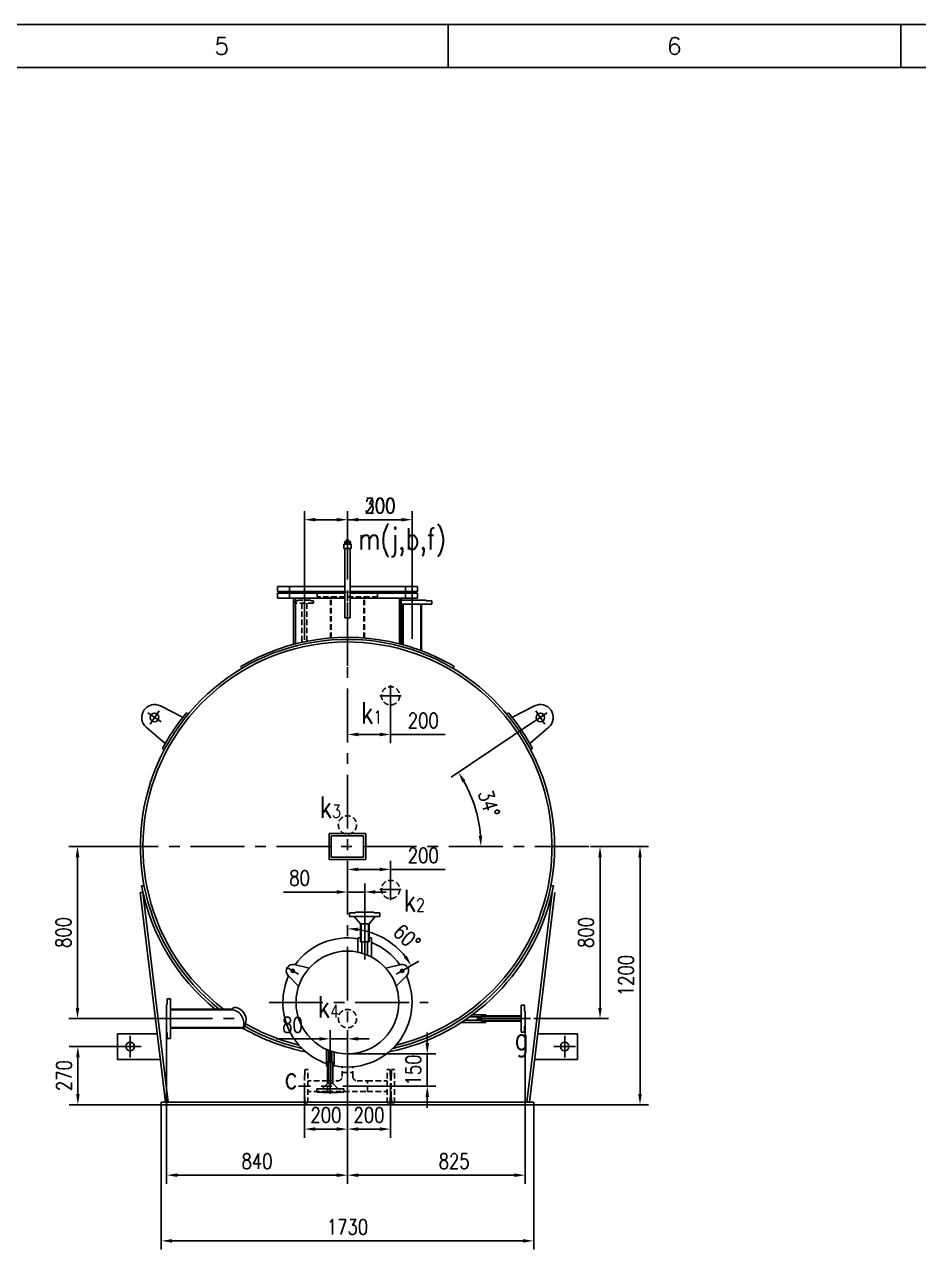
# Model space of a CAD drawing. Header units: millimetres. Extents: x -500 to 16320, y -200 to 11680.
# Drawn here: x 8045 to 12198, y 5988 to 11680 of the extents above; entities that cross this region are included whole.
import ezdxf
from ezdxf.enums import TextEntityAlignment as Align

# ---------------------------------------------------------------- set-up
doc = ezdxf.new("R2010")
doc.units = ezdxf.units.MM
doc.header["$LTSCALE"] = 200
doc.linetypes.add('CENTER', pattern=[2, 1.25, -0.25, 0.25, -0.25])
doc.linetypes.add('DASHED', pattern=[0.75, 0.5, -0.25])
for name, color, linetype in [('1轮廓实线层', 7, 'Continuous'), ('2细线层', 4, 'Continuous'), ('3中心线层', 1, 'CENTER'), ('6文字层', 3, 'Continuous'), ('图框层', 7, 'Continuous'), ('轮廓虚线层', 7, 'DASHED')]:
    doc.layers.add(name, color=color, linetype=linetype)
doc.styles.add('TH_GBDIM', font='romans.shx', dxfattribs={"width": 0.8, "bigfont": 'gbcbig.shx'})
doc.dimstyles.new('TH_GBDIM', dxfattribs={"dimscale": 20, "dimtxt": 3.5, "dimasz": 2.5, "dimexe": 2, "dimexo": 0, "dimgap": 1.5, "dimtad": 1, "dimdec": 1, "dimdsep": 46, "dimtxsty": 'TH_GBDIM', "dimcen": 2.5, "dimclrd": 130, "dimclre": 130, "dimclrt": 3, "dimadec": 0, "dimazin": 2, "dimtfac": 0.714286, "dimtdec": 1, "dimtmove": 0, "dimatfit": 3, "dimfxl": 0, "dimtzin": 0, "dimlwd": -1, "dimlwe": -1, "dimarcsym": 0})

# ---------------------------------------------------------------- blocks, each defined once
blk = doc.blocks.new('*D43')
at = {"color": 130}
for p, q in [((9345.4, 9007.8), (9345.4, 9419)), ((9545.4, 9178.4), (9545.4, 9419)), ((9395.4, 9379), (9495.4, 9379)), ((9545.4, 9379), (9799.4, 9379))]:
    blk.add_line(p, q, dxfattribs=at)
for points in [[(9395.4, 9387.3), (9395.4, 9370.7), (9345.4, 9379)], [(9495.4, 9387.3), (9495.4, 9370.7), (9545.4, 9379)]]:
    blk.add_solid(points, dxfattribs=at)
at = {"layer": 'Defpoints', "color": 0}
for p in [(9545.4, 9379), (9545.4, 9178.4), (9345.4, 9007.8)]:
    blk.add_point(p, dxfattribs=at)
at = {"color": 3, "insert": (9697.4, 9444), "char_height": 70, "attachment_point": 5, "style": 'TH_GBDIM'}
blk.add_mtext('200', dxfattribs=at)
blk = doc.blocks.new('*D44')
at = {"color": 130}
for p, q in [((9545.4, 9379), (9545.4, 9419)), ((9845.4, 9004.8), (9845.4, 9419)), ((9595.4, 9379), (9795.4, 9379))]:
    blk.add_line(p, q, dxfattribs=at)
for points in [[(9595.4, 9387.3), (9595.4, 9370.7), (9545.4, 9379)], [(9795.4, 9387.3), (9795.4, 9370.7), (9845.4, 9379)]]:
    blk.add_solid(points, dxfattribs=at)
at = {"layer": 'Defpoints', "color": 0}
for p in [(9545.4, 9379), (9845.4, 9379), (9845.4, 9004.8)]:
    blk.add_point(p, dxfattribs=at)
at = {"color": 3, "insert": (9695.4, 9444), "char_height": 70, "attachment_point": 5, "style": 'TH_GBDIM'}
blk.add_mtext('300', dxfattribs=at)
blk = doc.blocks.new('*D45')
at = {"color": 130}
for p, q in [((8416.4, 7860.8), (8251.4, 7860.8)), ((8291.4, 7810.8), (8291.4, 7110.8)), ((8668.8, 7060.8), (8251.4, 7060.8))]:
    blk.add_line(p, q, dxfattribs=at)
for points in [[(8283.1, 7810.8), (8299.7, 7810.8), (8291.4, 7860.8)], [(8283.1, 7110.8), (8299.7, 7110.8), (8291.4, 7060.8)]]:
    blk.add_solid(points, dxfattribs=at)
at = {"layer": 'Defpoints', "color": 0}
for p in [(8416.4, 7860.8), (8291.4, 7060.8), (8668.8, 7060.8)]:
    blk.add_point(p, dxfattribs=at)
at = {"color": 3, "insert": (8226.4, 7460.8), "char_height": 70, "attachment_point": 5, "rotation": 90, "style": 'TH_GBDIM'}
blk.add_mtext('800', dxfattribs=at)
blk = doc.blocks.new('*D46')
at = {"color": 130}
for p, q in [((9745.4, 8510.8), (9745.4, 8341)), ((9545.4, 8381), (9545.4, 8421)), ((9595.4, 8381), (9695.4, 8381)), ((9745.4, 8381), (9999.4, 8381))]:
    blk.add_line(p, q, dxfattribs=at)
for points in [[(9595.4, 8389.4), (9595.4, 8372.7), (9545.4, 8381)], [(9695.4, 8389.4), (9695.4, 8372.7), (9745.4, 8381)]]:
    blk.add_solid(points, dxfattribs=at)
at = {"layer": 'Defpoints', "color": 0}
for p in [(9745.4, 8510.8), (9545.4, 8381), (9745.4, 8381)]:
    blk.add_point(p, dxfattribs=at)
at = {"color": 3, "insert": (9897.4, 8446), "char_height": 70, "attachment_point": 5, "style": 'TH_GBDIM'}
blk.add_mtext('200', dxfattribs=at)
blk = doc.blocks.new('*D47')
at = {"color": 130}
for p, q in [((9545.4, 7649), (9545.4, 7689)), ((9625.4, 7560.2), (9625.4, 7689)), ((9495.4, 7649), (9247.7, 7649)), ((9625.4, 7649), (9545.4, 7649)), ((9675.4, 7649), (9725.4, 7649))]:
    blk.add_line(p, q, dxfattribs=at)
for points in [[(9495.4, 7657.3), (9495.4, 7640.7), (9545.4, 7649)], [(9675.4, 7657.3), (9675.4, 7640.7), (9625.4, 7649)]]:
    blk.add_solid(points, dxfattribs=at)
at = {"layer": 'Defpoints', "color": 0}
for p in [(9545.4, 7649), (9625.4, 7649), (9625.4, 7560.2)]:
    blk.add_point(p, dxfattribs=at)
at = {"color": 3, "insert": (9323, 7714), "char_height": 70, "attachment_point": 5, "style": 'TH_GBDIM'}
blk.add_mtext('80', dxfattribs=at)
blk = doc.blocks.new('*D48')
at = {"color": 130}
for p, q in [((9465.4, 6931.5), (9465.4, 7006.7)), ((9545.4, 6942.2), (9545.4, 7006.7)), ((9415.4, 6966.7), (9214.7, 6966.7)), ((9545.4, 6966.7), (9465.4, 6966.7)), ((9595.4, 6966.7), (9645.4, 6966.7))]:
    blk.add_line(p, q, dxfattribs=at)
for points in [[(9415.4, 6975), (9415.4, 6958.3), (9465.4, 6966.7)], [(9595.4, 6975), (9595.4, 6958.3), (9545.4, 6966.7)]]:
    blk.add_solid(points, dxfattribs=at)
at = {"layer": 'Defpoints', "color": 0}
for p in [(9465.4, 6966.7), (9465.4, 6931.5), (9545.4, 6942.2)]:
    blk.add_point(p, dxfattribs=at)
at = {"color": 3, "insert": (9290, 7031.7), "char_height": 70, "attachment_point": 5, "style": 'TH_GBDIM'}
blk.add_mtext('80', dxfattribs=at)
blk = doc.blocks.new('*D49')
at = {"color": 130}
for p, q in [((9916.1, 6946.8), (9916.1, 6996.8)), ((9545.4, 6896.8), (9956.1, 6896.8)), ((9916.1, 6896.8), (9916.1, 6746.8)), ((9773.3, 6746.8), (9956.1, 6746.8)), ((9916.1, 6696.8), (9916.1, 6646.8))]:
    blk.add_line(p, q, dxfattribs=at)
for points in [[(9907.7, 6946.8), (9924.4, 6946.8), (9916.1, 6896.8)], [(9907.7, 6696.8), (9924.4, 6696.8), (9916.1, 6746.8)]]:
    blk.add_solid(points, dxfattribs=at)
at = {"layer": 'Defpoints', "color": 0}
for p in [(9545.4, 6896.8), (9773.3, 6746.8), (9916.1, 6746.8)]:
    blk.add_point(p, dxfattribs=at)
at = {"color": 3, "insert": (9851.1, 6821.8), "char_height": 70, "attachment_point": 5, "rotation": 90, "style": 'TH_GBDIM'}
blk.add_mtext('150', dxfattribs=at)
blk = doc.blocks.new('*D50')
at = {"color": 130}
for p, q in [((8680.4, 6660.8), (8680.4, 5987.9)), ((10410.4, 6660.8), (10410.4, 5987.9)), ((8730.4, 6027.9), (10360.4, 6027.9))]:
    blk.add_line(p, q, dxfattribs=at)
for points in [[(8730.4, 6036.2), (8730.4, 6019.6), (8680.4, 6027.9)], [(10360.4, 6036.2), (10360.4, 6019.6), (10410.4, 6027.9)]]:
    blk.add_solid(points, dxfattribs=at)
at = {"layer": 'Defpoints', "color": 0}
for p in [(8680.4, 6660.8), (10410.4, 6660.8), (10410.4, 6027.9)]:
    blk.add_point(p, dxfattribs=at)
at = {"color": 3, "insert": (9545.4, 6092.9), "char_height": 70, "attachment_point": 5, "style": 'TH_GBDIM'}
blk.add_mtext('1730', dxfattribs=at)
blk = doc.blocks.new('*D51')
at = {"color": 130}
for p, q in [((9345.4, 6746.8), (9345.4, 6507.4)), ((9545.4, 6746.8), (9545.4, 6507.4)), ((9395.4, 6547.4), (9495.4, 6547.4))]:
    blk.add_line(p, q, dxfattribs=at)
for points in [[(9395.4, 6555.8), (9395.4, 6539.1), (9345.4, 6547.4)], [(9495.4, 6555.8), (9495.4, 6539.1), (9545.4, 6547.4)]]:
    blk.add_solid(points, dxfattribs=at)
at = {"layer": 'Defpoints', "color": 0}
for p in [(9345.4, 6746.8), (9545.4, 6746.8), (9545.4, 6547.4)]:
    blk.add_point(p, dxfattribs=at)
at = {"color": 3, "insert": (9445.4, 6612.4), "char_height": 70, "attachment_point": 5, "style": 'TH_GBDIM'}
blk.add_mtext('200', dxfattribs=at)
blk = doc.blocks.new('*D52')
at = {"color": 130}
for p, q in [((9745.4, 6746.8), (9745.4, 6507.4)), ((9545.4, 6547.4), (9545.4, 6587.4)), ((9595.4, 6547.4), (9695.4, 6547.4))]:
    blk.add_line(p, q, dxfattribs=at)
for points in [[(9595.4, 6555.8), (9595.4, 6539.1), (9545.4, 6547.4)], [(9695.4, 6555.8), (9695.4, 6539.1), (9745.4, 6547.4)]]:
    blk.add_solid(points, dxfattribs=at)
at = {"layer": 'Defpoints', "color": 0}
for p in [(9745.4, 6746.8), (9545.4, 6547.4), (9745.4, 6547.4)]:
    blk.add_point(p, dxfattribs=at)
at = {"color": 3, "insert": (9645.4, 6612.4), "char_height": 70, "attachment_point": 5, "style": 'TH_GBDIM'}
blk.add_mtext('200', dxfattribs=at)
blk = doc.blocks.new('*D53')
at = {"color": 130}
for p, q in [((10674.4, 7860.8), (10944.2, 7860.8)), ((10904.2, 7810.8), (10904.2, 6710.8)), ((10410.4, 6660.8), (10944.2, 6660.8))]:
    blk.add_line(p, q, dxfattribs=at)
for points in [[(10895.9, 7810.8), (10912.5, 7810.8), (10904.2, 7860.8)], [(10895.9, 6710.8), (10912.5, 6710.8), (10904.2, 6660.8)]]:
    blk.add_solid(points, dxfattribs=at)
at = {"layer": 'Defpoints', "color": 0}
for p in [(10674.4, 7860.8), (10410.4, 6660.8), (10904.2, 6660.8)]:
    blk.add_point(p, dxfattribs=at)
at = {"color": 3, "insert": (10839.2, 7260.8), "char_height": 70, "attachment_point": 5, "rotation": 90, "style": 'TH_GBDIM'}
blk.add_mtext('1200', dxfattribs=at)
blk = doc.blocks.new('*D54')
at = {"color": 130}
for p, q in [((10674.4, 7860.8), (10758.5, 7860.8)), ((10718.5, 7810.8), (10718.5, 7110.8)), ((10411.5, 7060.8), (10758.5, 7060.8))]:
    blk.add_line(p, q, dxfattribs=at)
for points in [[(10710.1, 7810.8), (10726.8, 7810.8), (10718.5, 7860.8)], [(10710.1, 7110.8), (10726.8, 7110.8), (10718.5, 7060.8)]]:
    blk.add_solid(points, dxfattribs=at)
at = {"layer": 'Defpoints', "color": 0}
for p in [(10674.4, 7860.8), (10411.5, 7060.8), (10718.5, 7060.8)]:
    blk.add_point(p, dxfattribs=at)
at = {"color": 3, "insert": (10653.5, 7460.8), "char_height": 70, "attachment_point": 5, "rotation": 90, "style": 'TH_GBDIM'}
blk.add_mtext('800', dxfattribs=at)
blk = doc.blocks.new('*D55')
at = {"color": 130}
blk.add_line((10410.1, 8439.4), (10027.3, 8182.7), dxfattribs=at)
blk.add_arc((9547, 7860.8), 618.2, 4.6351, 29.2014, dxfattribs=at)
for points in [[(10079.5, 8158), (10093.8, 8166.7), (10060.5, 8205)], [(10171.5, 7911.1), (10154.9, 7910.4), (10165.2, 7860.8)]]:
    blk.add_solid(points, dxfattribs=at)
at = {"layer": 'Defpoints', "color": 0}
for p in [(10410.1, 8439.4), (10472.4, 8481.1), (10153.3, 7981.7), (8416.4, 7860.8), (10674.4, 7860.8)]:
    blk.add_point(p, dxfattribs=at)
at = {"color": 3, "insert": (10202.5, 8060.1), "char_height": 70, "attachment_point": 5, "rotation": 286.9183, "style": 'TH_GBDIM'}
blk.add_mtext('34°', dxfattribs=at)
blk = doc.blocks.new('*D56')
at = {"color": 130}
blk.add_line((9825.7, 7297.6), (9876.9, 7327.2), dxfattribs=at)
blk.add_arc((9545.4, 7135.8), 342.8, 38.3638, 81.6362, dxfattribs=at)
for points in [[(9594.6, 7466.6), (9595.9, 7483.3), (9545.4, 7478.6)], [(9821.1, 7353.2), (9807.3, 7343.9), (9842.3, 7307.2)]]:
    blk.add_solid(points, dxfattribs=at)
at = {"layer": 'Defpoints', "color": 0}
for p in [(9545.4, 8994.2), (9662.6, 7457.9), (9825.7, 7297.6), (9772.1, 7266.7), (9545.4, 6714.9)]:
    blk.add_point(p, dxfattribs=at)
at = {"color": 3, "insert": (9821.5, 7438.5), "char_height": 70, "attachment_point": 5, "rotation": 317.6349, "style": 'TH_GBDIM'}
blk.add_mtext('60°', dxfattribs=at)
blk = doc.blocks.new('*D57')
at = {"color": 130}
for p, q in [((8536.5, 6930.8), (8253.1, 6930.8)), ((8293.1, 6710.8), (8293.1, 6880.8)), ((8680.4, 6660.8), (8253.1, 6660.8))]:
    blk.add_line(p, q, dxfattribs=at)
for points in [[(8284.8, 6880.8), (8301.4, 6880.8), (8293.1, 6930.8)], [(8284.8, 6710.8), (8301.4, 6710.8), (8293.1, 6660.8)]]:
    blk.add_solid(points, dxfattribs=at)
at = {"layer": 'Defpoints', "color": 0}
for p in [(8293.1, 6930.8), (8536.5, 6930.8), (8680.4, 6660.8)]:
    blk.add_point(p, dxfattribs=at)
at = {"color": 3, "insert": (8228.1, 6795.8), "char_height": 70, "attachment_point": 5, "rotation": 90, "style": 'TH_GBDIM'}
blk.add_mtext('270', dxfattribs=at)
blk = doc.blocks.new('*D70')
at = {"color": 130}
for p, q in [((9545.4, 7726.6), (9545.4, 7794)), ((9595.4, 7754), (9695.4, 7754)), ((9745.4, 7710.8), (9745.4, 7794)), ((9745.4, 7754), (9999.4, 7754))]:
    blk.add_line(p, q, dxfattribs=at)
for points in [[(9595.4, 7762.3), (9595.4, 7745.6), (9545.4, 7754)], [(9695.4, 7762.3), (9695.4, 7745.6), (9745.4, 7754)]]:
    blk.add_solid(points, dxfattribs=at)
at = {"layer": 'Defpoints', "color": 0}
for p in [(9745.4, 7754), (9545.4, 7726.6), (9745.4, 7710.8)]:
    blk.add_point(p, dxfattribs=at)
at = {"color": 3, "insert": (9897.4, 7819), "char_height": 70, "attachment_point": 5, "style": 'TH_GBDIM'}
blk.add_mtext('200', dxfattribs=at)
blk = doc.blocks.new('*D86')
at = {"color": 130}
for p, q in [((8705.4, 7060.8), (8705.4, 6293.2)), ((9545.4, 6547.4), (9545.4, 6293.2)), ((9495.4, 6333.2), (8755.4, 6333.2))]:
    blk.add_line(p, q, dxfattribs=at)
for points in [[(8755.4, 6341.6), (8755.4, 6324.9), (8705.4, 6333.2)], [(9495.4, 6341.6), (9495.4, 6324.9), (9545.4, 6333.2)]]:
    blk.add_solid(points, dxfattribs=at)
at = {"layer": 'Defpoints', "color": 0}
for p in [(8705.4, 7060.8), (9545.4, 6547.4), (8705.4, 6333.2)]:
    blk.add_point(p, dxfattribs=at)
at = {"color": 3, "insert": (9125.4, 6398.2), "char_height": 70, "attachment_point": 5, "style": 'TH_GBDIM'}
blk.add_mtext('840', dxfattribs=at)
blk = doc.blocks.new('*D88')
at = {"color": 130}
for p, q in [((10370.4, 7060.8), (10370.4, 6293.2)), ((9545.4, 6547.4), (9545.4, 6293.2)), ((10320.4, 6333.2), (9595.4, 6333.2))]:
    blk.add_line(p, q, dxfattribs=at)
for points in [[(9595.4, 6341.6), (9595.4, 6324.9), (9545.4, 6333.2)], [(10320.4, 6341.6), (10320.4, 6324.9), (10370.4, 6333.2)]]:
    blk.add_solid(points, dxfattribs=at)
at = {"layer": 'Defpoints', "color": 0}
for p in [(10370.4, 7060.8), (9545.4, 6547.4), (9545.4, 6333.2)]:
    blk.add_point(p, dxfattribs=at)
at = {"color": 3, "insert": (10040.7, 6398.2), "char_height": 70, "attachment_point": 5, "style": 'TH_GBDIM'}
blk.add_mtext('825', dxfattribs=at)

msp = doc.modelspace()

# ---------------------------------------------------------------- linework, layer by layer
for p, q in [((9532.98, 9278.31), (9559.14, 9278.31)), ((9532.98, 9265.17), (9532.98, 9278.31)), ((9537.58, 9278.31), (9537.58, 9265.17)), ((9540.38, 9286.09), (9550.38, 9286.09)), ((9540.38, 9278.31), (9540.38, 9286.09)), ((9550.38, 9278.31), (9550.38, 9286.09)), ((9554.61, 9278.31), (9554.61, 9265.17)), ((9559.14, 9278.31), (9559.14, 9265.17)), ((9528.21, 9265.17), (9562.55, 9265.17)), ((9528.21, 9245.17), (9528.21, 9265.17)), ((9540.38, 9245.17), (9528.21, 9245.17)), ((9532.67, 8922.98), (9532.67, 9245.17)), ((9550.38, 9245.17), (9540.38, 9245.17)), ((9545.38, 9245.17), (9562.55, 9245.17)), ((9557.67, 8922.98), (9557.67, 9245.17)), ((9562.55, 9245.17), (9562.55, 9265.17)), ((9220.38, 9044.71), (9220.38, 9068.71)), ((9220.38, 9068.71), (9532.67, 9068.71)), ((9276.4, 9068.71), (9276.4, 9044.71)), ((9557.67, 9068.71), (9870.38, 9068.71)), ((9623.77, 9068.71), (9620.97, 9068.71)), ((9814.37, 9068.71), (9814.37, 9044.71)), ((9870.38, 9044.71), (9870.38, 9068.71)), ((9270.38, 9044.71), (9220.38, 9044.71)), ((9270.38, 9037.71), (9220.38, 9037.71)), ((9220.38, 9037.71), (9220.38, 9013.71)), ((9220.38, 9013.71), (9532.67, 9013.71)), ((9270.38, 9042.71), (9270.38, 9044.71)), ((9270.38, 9044.71), (9532.67, 9044.71)), ((9532.67, 9042.71), (9270.38, 9042.71)), ((9270.38, 9039.71), (9270.38, 9037.71)), ((9532.67, 9039.71), (9270.38, 9039.71)), ((9270.38, 9037.71), (9532.67, 9037.71)), ((9276.4, 9013.71), (9276.4, 9037.71)), ((9295.38, 9013.71), (9532.67, 9013.71)), ((9295.38, 9013.71), (9295.38, 8800.06)), ((9303.38, 9013.71), (9303.38, 8802.16)), ((9557.67, 9044.71), (9820.38, 9044.71)), ((9820.38, 9042.71), (9557.67, 9042.71)), ((9820.38, 9039.71), (9557.67, 9039.71)), ((9557.67, 9037.71), (9820.38, 9037.71)), ((9557.67, 9013.71), (9795.38, 9013.71)), ((9557.67, 9013.71), (9870.38, 9013.71)), ((9910.38, 9004.76), (9795.38, 9004.76)), ((9814.37, 9013.71), (9814.37, 9037.71)), ((9820.38, 9044.71), (9870.38, 9044.71)), ((9820.38, 9042.71), (9820.38, 9044.71)), ((9820.38, 9044.71), (9820.38, 9042.71)), ((9870.38, 9044.71), (9820.38, 9044.71)), ((9820.38, 9039.71), (9820.38, 9037.71)), ((9820.38, 9037.71), (9820.38, 9039.71)), ((9820.38, 9037.71), (9870.38, 9037.71)), ((9870.38, 9037.71), (9820.38, 9037.71)), ((9870.38, 9037.71), (9870.38, 9013.71)), ((9910.38, 9004.76), (9910.38, 9002.76)), ((9937.88, 9002.76), (9910.38, 9002.76)), ((9937.88, 8986.76), (9937.88, 9002.76)), ((9937.88, 8986.76), (9795.38, 8986.76)), ((9800.88, 8986.76), (9800.88, 8798.58)), ((9803.88, 8986.76), (9803.88, 8797.76)), ((9886.88, 8986.76), (9886.88, 8770.8)), ((9889.88, 8986.76), (9889.88, 8769.67)), ((9532.67, 8922.98), (9557.67, 8922.98)), ((9054.66, 8688.19), (9049.55, 8696.79)), ((10036.11, 8688.19), (10041.21, 8696.79)), ((8778.32, 8462.13), (8676.67, 8513.74)), ((8805.75, 8475.9), (8797.4, 8481.5)), ((10285.01, 8475.9), (10293.36, 8481.5)), ((10312.44, 8462.13), (10414.09, 8513.74)), ((8696.7, 8340.37), (8610.34, 8414.8)), ((10394.07, 8340.37), (10480.42, 8414.8)), ((8694.54, 8309.67), (8686.19, 8315.27)), ((10396.22, 8309.67), (10404.58, 8315.27)), ((9460.38, 7920.76), (9460.38, 7800.76)), ((9460.38, 7920.76), (9630.38, 7920.76)), ((9630.38, 7920.76), (9630.38, 7800.76)), ((9470.38, 7910.76), (9620.38, 7910.76)), ((9470.38, 7910.76), (9470.38, 7810.76)), ((9620.38, 7910.76), (9620.38, 7810.76)), ((9460.38, 7800.76), (9630.38, 7800.76)), ((9470.38, 7810.76), (9620.38, 7810.76)), ((8699.89, 6672.76), (8582.95, 7646.77)), ((8582.95, 7646.77), (8594.86, 7646.77)), ((8588.7, 7677.89), (8600.92, 7677.89)), ((8711.98, 6672.76), (8594.86, 7648.2)), ((10378.79, 6672.76), (10495.91, 7648.2)), ((10390.87, 6672.76), (10507.82, 7646.77)), ((10502.06, 7677.89), (10489.84, 7677.89)), ((9555.38, 7552.76), (9582.88, 7552.76)), ((9555.38, 7534.76), (9555.38, 7552.76)), ((9555.38, 7534.76), (9695.38, 7534.76)), ((9605.38, 7500.64), (9576.42, 7534.76)), ((9582.88, 7552.76), (9582.88, 7554.76)), ((9582.88, 7554.76), (9667.88, 7554.76)), ((9645.38, 7500.64), (9674.34, 7534.76)), ((9667.88, 7552.76), (9667.88, 7554.76)), ((9667.88, 7552.76), (9695.38, 7552.76)), ((9695.38, 7534.76), (9695.38, 7552.76)), ((9605.38, 7500.64), (9645.38, 7500.64)), ((9605.38, 7417.63), (9605.38, 7500.64)), ((9608.38, 7417.63), (9608.38, 7500.64)), ((9642.38, 7417.63), (9642.38, 7500.64)), ((9645.38, 7417.63), (9645.38, 7500.64)), ((9593.49, 7436.77), (9605.38, 7436.77)), ((9593.49, 7369.87), (9593.49, 7436.77)), ((9605.38, 7417.63), (9645.38, 7417.63)), ((9612, 7417.63), (9612, 7365.29)), ((9638.76, 7417.63), (9638.76, 7355.77)), ((9645.38, 7436.77), (9657.28, 7436.77)), ((9657.28, 7346.95), (9657.28, 7436.77)), ((9366.79, 7294.59), (9298.3, 7311.72)), ((9723.97, 7294.59), (9792.47, 7311.72)), ((9318.54, 7211.01), (9269.45, 7261.76)), ((9772.23, 7211.01), (9821.31, 7261.76)), ((8705.38, 7125.76), (8707.38, 7125.76)), ((8705.38, 7125.76), (8705.38, 6995.76)), ((8707.38, 7153.26), (8707.38, 7125.76)), ((8723.38, 7153.26), (8707.38, 7153.26)), ((8723.38, 7153.26), (8723.38, 6968.26)), ((10368.38, 7123.26), (10352.38, 7123.26)), ((10352.38, 6998.26), (10352.38, 7123.26)), ((10368.38, 7095.76), (10368.38, 7123.26)), ((8723.38, 7105.26), (9010.51, 7105.26)), ((8723.38, 7102.26), (9010.18, 7102.26)), ((10168.37, 7068.26), (10111.62, 7068.26)), ((10187.44, 7078.26), (10125.36, 7078.26)), ((10168.37, 7048.26), (10168.37, 7073.26)), ((10352.38, 7073.26), (10168.37, 7073.26)), ((10352.38, 7070.26), (10168.37, 7070.26)), ((10187.44, 7073.26), (10187.44, 7078.26)), ((10370.38, 7095.76), (10368.38, 7095.76)), ((10370.38, 7025.76), (10370.38, 7095.76)), ((8723.38, 7019.26), (9061.11, 7019.26)), ((8723.38, 7016.26), (9060.1, 7016.26)), ((10187.44, 7043.26), (10074.88, 7043.26)), ((10168.37, 7053.26), (10090.01, 7053.26)), ((10352.38, 7051.26), (10168.37, 7051.26)), ((10352.38, 7048.26), (10168.37, 7048.26)), ((10187.44, 7043.26), (10187.44, 7048.26)), ((10370.38, 7025.76), (10368.38, 7025.76)), ((10368.38, 6998.26), (10368.38, 7025.76)), ((8661.71, 6990.76), (8476.52, 6990.76)), ((8476.52, 6990.76), (8476.52, 6870.76)), ((8705.38, 6995.76), (8707.38, 6995.76)), ((8707.38, 6995.76), (8707.38, 6968.26)), ((8723.38, 6968.26), (8707.38, 6968.26)), ((10368.38, 6998.26), (10352.38, 6998.26)), ((10429.06, 6990.76), (10614.25, 6990.76)), ((10614.25, 6990.76), (10614.25, 6870.76)), ((9447.88, 6839.41), (9447.88, 6917.56)), ((9457.88, 6858.47), (9457.88, 6913.36)), ((9472.88, 6858.47), (9472.88, 6908.03)), ((9482.88, 6839.41), (9482.88, 6905.08)), ((8476.52, 6870.76), (8676.12, 6870.76)), ((9447.88, 6839.41), (9452.88, 6839.41)), ((9452.88, 6858.47), (9477.88, 6858.47)), ((9452.88, 6758.49), (9452.88, 6858.47)), ((9455.88, 6758.49), (9455.88, 6858.47)), ((9474.88, 6758.49), (9474.88, 6858.47)), ((9477.88, 6758.49), (9477.88, 6858.47)), ((9477.88, 6839.41), (9482.88, 6839.41)), ((10614.25, 6870.76), (10414.65, 6870.76)), ((9402.88, 6718.76), (9402.88, 6734.76)), ((9402.88, 6734.76), (9527.88, 6734.76)), ((9402.88, 6718.76), (9430.38, 6718.76)), ((9452.88, 6758.49), (9428.38, 6734.76)), ((9430.38, 6716.76), (9430.38, 6718.76)), ((9430.38, 6716.76), (9500.38, 6716.76)), ((9452.88, 6758.49), (9477.88, 6758.49)), ((9477.88, 6758.49), (9502.38, 6734.76)), ((9500.38, 6718.76), (9527.88, 6718.76)), ((9500.38, 6716.76), (9500.38, 6718.76)), ((9527.88, 6718.76), (9527.88, 6734.76)), ((8680.38, 6672.76), (10410.38, 6672.76)), ((8680.38, 6672.76), (8680.38, 6660.76)), ((8680.38, 6660.76), (10410.38, 6660.76)), ((10410.38, 6672.76), (10410.38, 6660.76))]:
    msp.add_line(p, q)
for centre, radius in [((8649.51, 8460.25), 20), ((10441.26, 8460.25), 20), ((9545.38, 7135.76), 239), ((9291.02, 7282.62), 7.5), ((9799.75, 7282.62), 7.5), ((8536.52, 6930.76), 20), ((10554.25, 6930.76), 20)]:
    msp.add_circle(centre, radius)
for centre, radius, start, end in [((9545.38, 7860.76), 972, 75.58336, 120.67129), ((9545.38, 7860.76), 962, 282.6446, 231.75242), ((9545.38, 7860.76), 950, 283.73226, 232.68012), ((9545.38, 7860.76), 972, 59.32871, 75.58336), ((8649.51, 8460.25), 60, 63.08146, 229.24535), ((9545.38, 7860.76), 972, 140.31152, 152.12168), ((9545.38, 7860.76), 972, 27.87832, 39.68848), ((10441.26, 8460.25), 60, 310.75465, 116.91854), ((9545.38, 7860.76), 974, 190.82181, 230.86558), ((9545.38, 7860.76), 974, 281.42788, 349.17819), ((9545.38, 7135.76), 300, 80.77328, 144.2934), ((9545.38, 7135.76), 300, 35.7066, 68.09975), ((9291.02, 7282.62), 30, 75.95605, 224.04395), ((9799.75, 7282.62), 30, 315.95605, 104.04395), ((9545.38, 7135.76), 300, 155.7066, 251.03443), ((9545.38, 7135.76), 300, 257.9753, 24.2934), ((8999.1, 7038.34), 64.88, 340.10771, 80.16555), ((9545.38, 7860.76), 974, 240.38923, 258.57212), ((9545.38, 7860.76), 962, 240.32914, 257.3554), ((9545.38, 7860.76), 950, 240.14405, 256.26774)]:
    msp.add_arc(centre, radius, start, end)
at = {"start_tangent": (0, 1), "end_tangent": (0, 1)}
msp.add_spline([(9010.18, 7102.26), (9073.03, 7069.65), (9060.1, 7016.26)], degree=3, dxfattribs=at)
at = {"layer": '1轮廓实线层'}
for p, q in [((9787.38, 9013.71), (9787.38, 8802.16)), ((9795.38, 9013.71), (9795.38, 8800.06))]:
    msp.add_line(p, q, dxfattribs=at)
at = {"layer": '2细线层'}
for p, q in [((16320, 11680), (-500, 11680)), ((10012.5, 11680), (10012.5, 11480)), ((12115, 11680), (12115, 11480))]:
    msp.add_line(p, q, dxfattribs=at)
at = {"layer": '3中心线层'}
for p, q in [((9545.38, 9350.62), (9545.38, 8664.21)), ((9345.38, 9007.75), (9345.38, 8820.55)), ((9545.38, 8994.21), (9545.38, 6714.88)), ((9845.38, 9010.83), (9845.38, 8825.99)), ((8416.4, 7860.76), (10674.36, 7860.76)), ((9625.38, 7560.17), (9625.38, 7334.8)), ((9265.04, 7297.62), (9318.65, 7266.67)), ((9825.73, 7297.62), (9772.11, 7266.67)), ((9181.5, 7135.76), (9920.6, 7135.76)), ((8668.83, 7060.76), (9024.84, 7060.76)), ((10145.53, 7060.76), (10411.51, 7060.76)), ((9465.38, 6931.55), (9465.38, 6711.77)), ((9773.25, 6746.76), (9318.6, 6746.76))]:
    msp.add_line(p, q, dxfattribs=at)
at = {"layer": '3中心线层', "color": 1}
for p, q in [((9745.38, 8510.76), (9745.38, 8610.76)), ((9695.38, 8560.76), (9795.38, 8560.76)), ((8670.39, 8491.39), (8628.63, 8429.1)), ((10420.37, 8491.39), (10462.14, 8429.1)), ((8680.66, 8439.36), (8618.36, 8481.13)), ((10410.11, 8439.36), (10472.4, 8481.13)), ((9745.38, 7610.76), (9745.38, 7710.76)), ((9695.38, 7660.76), (9795.38, 7660.76)), ((8536.52, 6880.76), (8536.52, 6980.76)), ((10554.25, 6880.76), (10554.25, 6980.76)), ((8486.52, 6930.76), (8586.52, 6930.76)), ((10504.25, 6930.76), (10604.25, 6930.76))]:
    msp.add_line(p, q, dxfattribs=at)
at = {"layer": '图框层'}
msp.add_line((16120, 11480), (0, 11480), dxfattribs=at)
at = {"layer": '轮廓虚线层', "ltscale": 0.253}
for p, q in [((9315.38, 9002.76), (9302.88, 9002.76)), ((9302.88, 8990.76), (9302.88, 9002.76)), ((9315.38, 9004.76), (9315.38, 9002.76)), ((9375.38, 9004.76), (9315.38, 9004.76)), ((9375.38, 9004.76), (9375.38, 9002.76)), ((9387.88, 9002.76), (9375.38, 9002.76)), ((9387.88, 8990.76), (9387.88, 9002.76)), ((9405.38, 9020.76), (9405.38, 9040.76)), ((9437.88, 9040.76), (9405.38, 9040.76)), ((9685.38, 9020.76), (9405.38, 9020.76)), ((9652.88, 9042.76), (9437.88, 9042.76)), ((9437.88, 9042.76), (9437.88, 9040.76)), ((9465.88, 8829.51), (9465.88, 9020.76)), ((9468.88, 8829.75), (9468.88, 9020.76)), ((9621.88, 8829.75), (9621.88, 9020.76)), ((9624.88, 8829.51), (9624.88, 9020.76)), ((9652.88, 9042.76), (9652.88, 9040.76)), ((9685.38, 9040.76), (9652.88, 9040.76)), ((9685.38, 9020.76), (9685.38, 9040.76)), ((9387.88, 8990.76), (9302.88, 8990.76)), ((9333.88, 8990.76), (9333.88, 8809.47)), ((9356.88, 8990.76), (9356.88, 8814.31)), ((9520.38, 6791.76), (9520.38, 6836.81)), ((9570.38, 6791.76), (9570.38, 6836.81)), ((9345.38, 6696.76), (9345.38, 6796.76)), ((9345.38, 6796.76), (9347.38, 6796.76)), ((9361.38, 6824.26), (9347.38, 6824.26)), ((9347.38, 6796.76), (9347.38, 6824.26)), ((9361.38, 6669.26), (9361.38, 6824.26)), ((9520.38, 6810.31), (9570.38, 6810.31)), ((9729.38, 6824.26), (9743.38, 6824.26)), ((9729.38, 6669.26), (9729.38, 6824.26)), ((9743.38, 6796.76), (9743.38, 6824.26)), ((9745.38, 6796.76), (9743.38, 6796.76)), ((9745.38, 6696.76), (9745.38, 6796.76)), ((9748.38, 6696.76), (9748.38, 6796.76)), ((9748.38, 6796.76), (9750.38, 6796.76)), ((9750.38, 6796.76), (9750.38, 6824.26)), ((9764.38, 6824.26), (9750.38, 6824.26)), ((9764.38, 6669.26), (9764.38, 6824.26)), ((9452.89, 6771.76), (9361.38, 6771.76)), ((9452.89, 6721.76), (9361.38, 6721.76)), ((9452.89, 6771.76), (9500.38, 6771.76)), ((9452.89, 6721.76), (9452.89, 6771.76)), ((9452.89, 6721.76), (9637.87, 6721.76)), ((9590.38, 6771.76), (9637.87, 6771.76)), ((9637.87, 6771.76), (9729.38, 6771.76)), ((9637.87, 6721.76), (9637.87, 6771.76)), ((9637.87, 6721.76), (9729.38, 6721.76)), ((9345.38, 6696.76), (9347.38, 6696.76)), ((9347.38, 6669.26), (9347.38, 6696.76)), ((9361.38, 6669.26), (9347.38, 6669.26)), ((9729.38, 6669.26), (9743.38, 6669.26)), ((9745.38, 6696.76), (9743.38, 6696.76)), ((9743.38, 6669.26), (9743.38, 6696.76)), ((9748.38, 6696.76), (9750.38, 6696.76)), ((9750.38, 6669.26), (9750.38, 6696.76)), ((9764.38, 6669.26), (9750.38, 6669.26))]:
    msp.add_line(p, q, dxfattribs=at)
for centre in [(9745.38, 8560.76), (9545.38, 7960.76), (9745.38, 7660.76), (9545.38, 7060.76)]:
    msp.add_circle(centre, 42.5, dxfattribs=at)
for centre, start, end in [((9500.38, 6791.76), 270, 0), ((9590.38, 6791.76), 180, 270)]:
    msp.add_arc(centre, 20, start, end, dxfattribs=at)

# ---------------------------------------------------------------- texts
at = {"color": 3, "char_height": 100, "attachment_point": 5, "style": 'TH_GBDIM'}
for s, insert in [('m(j,b,f)', (9799.02, 9273.58)), ('k{\\H0.6x;1}', (9657.5, 8481.42)), ('k{\\H0.6x;3}', (9465.25, 8043.37)), ('k{\\H0.6x;2}', (9855.42, 7608.84)), ('k{\\H0.6x;4}', (9455.85, 7115.24)), ('g', (10353.7, 6950.36)), ('c', (9283.38, 6786.15))]:
    msp.add_mtext(s, dxfattribs=dict(at, insert=insert))
at = {"layer": '6文字层', "style": 'TH_GBDIM'}
for s, p in [('5', (8961.25, 11580)), ('6', (11063.75, 11580))]:
    msp.add_text(s, height=80, dxfattribs=at).set_placement(p, align=Align.MIDDLE)

# ---------------------------------------------------------------- dimensions: what is measured, and where the dimension line sits
for base, p1, p2, picture, middle in [((9545.38, 9378.99), (9345.38, 9007.75), (9545.38, 9178.36), '*D43', (9697.38, 9443.99)), ((9845.38, 9378.99), (9545.38, 9378.99), (9845.38, 9004.76), '*D44', (9695.38, 9443.99)), ((9745.38, 8381.04), (9545.38, 8381.04), (9745.38, 8510.76), '*D46', (9897.38, 8446.04)), ((9745.38, 7753.95), (9545.38, 7726.57), (9745.38, 7710.76), '*D70', (9897.38, 7818.95)), ((9465.38, 6966.66), (9545.38, 6942.2), (9465.38, 6931.55), '*D48', (9290.05, 7031.66))]:
    dim = msp.add_linear_dim(base=base, p1=p1, p2=p2, dimstyle='TH_GBDIM')
    dim.commit()
    dim.dimension.update_dxf_attribs({"geometry": picture, "text_midpoint": middle})
dim = msp.add_angular_dim_2l(base=(9662.64, 7457.92), line1=((9545.38, 8994.21), (9545.38, 6714.88)), line2=((9825.73, 7297.62), (9772.11, 7266.67)), dimstyle='TH_GBDIM')
dim.commit()
dim.dimension.update_dxf_attribs({"geometry": '*D56', "text_midpoint": (9776.4, 7389.07), "dimtype": 162})
dim = msp.add_angular_dim_2l(base=(10153.28, 7981.68), line1=((8416.4, 7860.76), (10674.36, 7860.76)), line2=((10410.11, 8439.36), (10472.4, 8481.13)), dimstyle='TH_GBDIM')
dim.commit()
dim.dimension.update_dxf_attribs({"geometry": '*D55', "text_midpoint": (10202.5, 8060.15)})
for base, p1, p2, picture, middle in [((8291.39, 7060.76), (8416.4, 7860.76), (8668.83, 7060.76), '*D45', (8291.39, 7460.76)), ((10904.19, 6660.76), (10674.36, 7860.76), (10410.38, 6660.76), '*D53', (10904.19, 7260.76)), ((9916.05, 6746.76), (9545.38, 6896.76), (9773.25, 6746.76), '*D49', (9916.05, 6821.76))]:
    dim = msp.add_linear_dim(base=base, p1=p1, p2=p2, angle=90, dimstyle='TH_GBDIM')
    dim.commit()
    dim.dimension.update_dxf_attribs({"geometry": picture, "text_midpoint": middle, "dimtype": 160})
for base, p1, p2, picture, middle in [((10718.47, 7060.76), (10674.36, 7860.76), (10411.51, 7060.76), '*D54', (10653.47, 7460.76)), ((8293.1, 6930.76), (8680.38, 6660.76), (8536.52, 6930.76), '*D57', (8228.1, 6795.76))]:
    dim = msp.add_linear_dim(base=base, p1=p1, p2=p2, angle=90, dimstyle='TH_GBDIM')
    dim.commit()
    dim.dimension.update_dxf_attribs({"geometry": picture, "text_midpoint": middle})
for base, p1, p2, picture, middle in [((9625.38, 7648.99), (9545.38, 7648.99), (9625.38, 7560.17), '*D47', (9322.99, 7648.99)), ((8705.38, 6333.25), (9545.38, 6547.43), (8705.38, 7060.76), '*D86', (9125.38, 6333.25)), ((9545.38, 6333.25), (10370.38, 7060.76), (9545.38, 6547.43), '*D88', (10040.66, 6333.25)), ((9545.38, 6547.43), (9345.38, 6746.76), (9545.38, 6746.76), '*D51', (9445.38, 6547.43)), ((9745.38, 6547.43), (9545.38, 6547.43), (9745.38, 6746.76), '*D52', (9645.38, 6547.43)), ((10410.38, 6027.89), (8680.38, 6660.76), (10410.38, 6660.76), '*D50', (9545.38, 6027.89))]:
    dim = msp.add_linear_dim(base=base, p1=p1, p2=p2, dimstyle='TH_GBDIM')
    dim.commit()
    dim.dimension.update_dxf_attribs({"geometry": picture, "text_midpoint": middle, "dimtype": 160})

doc.saveas('drawing.dxf')
